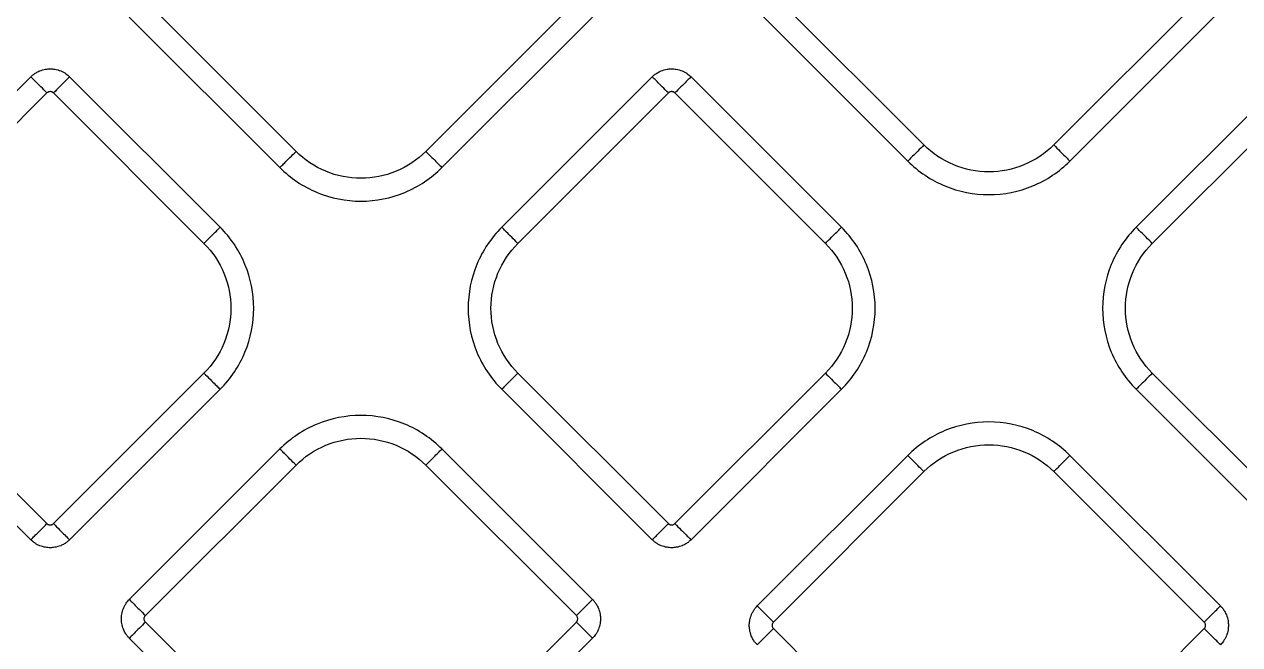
# Model space of a CAD drawing. Extents: x 525 to 609, y 649 to 778.
# Drawn here: x 565.64 to 570.96, y 690.77 to 693.49 of the extents above; entities that cross this region are included whole.
import ezdxf

# ---------------------------------------------------------------- set-up
doc = ezdxf.new("R2010")
doc.units = 0
doc.header["$MEASUREMENT"] = 0
doc.layers.add('1', color=4, linetype='Continuous')

# ---------------------------------------------------------------- blocks, each defined once
blk = doc.blocks.new('JETSETTER')
at = {"layer": '1', "color": 3, "linetype": 'Continuous', "lineweight": 25}
for p, q in [((44.4478, 23.8356), (43.789, 24.4945)), ((45.6748, 24.4945), (45.016, 23.8356)), ((41.6998, 23.8071), (41.041, 24.466)), ((42.9268, 24.466), (42.2679, 23.8071)), ((43.7183, 24.4238), (44.3771, 23.7649)), ((45.0867, 23.7649), (45.7455, 24.4238)), ((40.9703, 24.3953), (41.6291, 23.7364)), ((42.3386, 23.7364), (42.9975, 24.3953)), ((40.5393, 24.134), (39.8805, 23.4751)), ((41.3678, 23.4751), (40.709, 24.134)), ((43.2588, 24.1339), (42.6, 23.4751)), ((44.0873, 23.4751), (43.4285, 24.1339)), ((46.0353, 24.134), (45.3765, 23.4751)), ((39.9512, 23.4044), (40.61, 24.0633)), ((40.6383, 24.0633), (41.2971, 23.4044)), ((42.6707, 23.4044), (43.3295, 24.0632)), ((43.3578, 24.0632), (44.0166, 23.4044)), ((45.4472, 23.4044), (46.106, 24.0633)), ((40.61, 22.1775), (39.9512, 22.8363)), ((41.2971, 22.8363), (40.6383, 22.1775)), ((43.3295, 22.1774), (42.6707, 22.8363)), ((44.0166, 22.8363), (43.3578, 22.1774)), ((46.106, 22.1775), (45.4472, 22.8363)), ((39.8805, 22.7656), (40.5393, 22.1068)), ((40.709, 22.1068), (41.3678, 22.7656)), ((42.6, 22.7656), (43.2588, 22.1067)), ((43.4285, 22.1067), (44.0873, 22.7656)), ((45.3765, 22.7656), (46.0353, 22.1068)), ((41.6291, 22.5043), (40.9703, 21.8454)), ((42.9975, 21.8454), (42.3387, 22.5043)), ((44.3771, 22.4758), (43.7183, 21.8169)), ((45.7455, 21.8169), (45.0866, 22.4758)), ((41.041, 21.7747), (41.6998, 22.4336)), ((42.268, 22.4336), (42.9268, 21.7747)), ((43.789, 21.7462), (44.4478, 22.4051)), ((45.0159, 22.4051), (45.6748, 21.7462)), ((41.6998, 21.0876), (41.041, 21.7465)), ((42.9268, 21.7465), (42.268, 21.0876)), ((44.4478, 21.0591), (43.789, 21.718)), ((45.6748, 21.718), (45.0159, 21.0591)), ((40.9703, 21.6758), (41.6291, 21.0169)), ((42.3387, 21.0169), (42.9975, 21.6758))]:
    blk.add_line(p, q, dxfattribs=at)
for points, knots in [([(40.5393, 24.134), (40.5409, 24.1355), (40.5441, 24.1386), (40.5495, 24.1432), (40.5556, 24.1477), (40.5625, 24.1521), (40.5701, 24.1562), (40.5836, 24.1623), (40.6018, 24.1674), (40.6241, 24.1693), (40.6465, 24.1674), (40.6661, 24.1619), (40.682, 24.1544), (40.6925, 24.1479), (40.7015, 24.1411), (40.7066, 24.1363), (40.709, 24.134)], [0, 0, 0, 0, 0.034707, 0.072248, 0.112595, 0.155737, 0.201682, 0.250449, 0.393045, 0.50003, 0.606972, 0.74961, 0.821643, 0.887377, 0.946846, 1, 1, 1, 1]), ([(43.2588, 24.1339), (43.2604, 24.1354), (43.2636, 24.1386), (43.269, 24.1431), (43.2751, 24.1476), (43.282, 24.152), (43.2896, 24.1562), (43.3031, 24.1623), (43.3213, 24.1674), (43.3436, 24.1692), (43.366, 24.1674), (43.3856, 24.1619), (43.4015, 24.1544), (43.412, 24.1479), (43.4209, 24.1411), (43.4261, 24.1362), (43.4285, 24.1339)], [0, 0, 0, 0, 0.034707, 0.072248, 0.112595, 0.155737, 0.201682, 0.250449, 0.393045, 0.50003, 0.606972, 0.74961, 0.821643, 0.887377, 0.946846, 1, 1, 1, 1]), ([(40.61, 24.0633), (40.6009, 24.0724), (40.5917, 24.0816), (40.5748, 24.0985), (40.567, 24.1063), (40.5539, 24.1194), (40.5487, 24.1246), (40.5414, 24.1318), (40.5395, 24.1338), (40.5393, 24.134)], [0, 0, 0, 0, 0.25, 0.25, 0.5, 0.5, 0.75, 0.75, 1, 1, 1, 1]), ([(40.709, 24.134), (40.7088, 24.1338), (40.7069, 24.1318), (40.6996, 24.1246), (40.6944, 24.1194), (40.6813, 24.1063), (40.6735, 24.0985), (40.6566, 24.0816), (40.6474, 24.0724), (40.6383, 24.0633)], [0, 0, 0, 0, 0.25, 0.25, 0.5, 0.5, 0.75, 0.75, 1, 1, 1, 1]), ([(43.3295, 24.0632), (43.3203, 24.0724), (43.3112, 24.0815), (43.2943, 24.0985), (43.2865, 24.1063), (43.2734, 24.1193), (43.2681, 24.1246), (43.2609, 24.1318), (43.259, 24.1338), (43.2588, 24.1339)], [0, 0, 0, 0, 0.25, 0.25, 0.5, 0.5, 0.75, 0.75, 1, 1, 1, 1]), ([(43.4285, 24.1339), (43.4283, 24.1338), (43.4264, 24.1318), (43.4191, 24.1246), (43.4139, 24.1193), (43.4008, 24.1063), (43.393, 24.0985), (43.3761, 24.0815), (43.3669, 24.0724), (43.3578, 24.0632)], [0, 0, 0, 0, 0.25, 0.25, 0.5, 0.5, 0.75, 0.75, 1, 1, 1, 1]), ([(40.6383, 24.0633), (40.6376, 24.0639), (40.6364, 24.065), (40.6342, 24.0665), (40.6314, 24.0678), (40.6281, 24.0689), (40.6242, 24.0692), (40.6202, 24.0689), (40.6165, 24.0677), (40.6129, 24.0659), (40.611, 24.0641), (40.61, 24.0633)], [0, 0, 0, 0, 0.083478, 0.166388, 0.250171, 0.374789, 0.500105, 0.62472, 0.750039, 0.874841, 1, 1, 1, 1]), ([(43.3578, 24.0632), (43.3571, 24.0638), (43.3559, 24.065), (43.3537, 24.0665), (43.3509, 24.0678), (43.3476, 24.0688), (43.3436, 24.0692), (43.3397, 24.0688), (43.336, 24.0677), (43.3324, 24.0659), (43.3305, 24.0641), (43.3295, 24.0632)], [0, 0, 0, 0, 0.0834784, 0.1663875, 0.2501706, 0.374789, 0.5001047, 0.6247202, 0.7500387, 0.8748413, 1, 1, 1, 1]), ([(44.4478, 23.8356), (44.4387, 23.8265), (44.4295, 23.8173), (44.4126, 23.8004), (44.4048, 23.7926), (44.3918, 23.7795), (44.3865, 23.7743), (44.3793, 23.767), (44.3773, 23.7651), (44.3771, 23.7649)], [0, 0, 0, 0, 0.25, 0.25, 0.5, 0.5, 0.75, 0.75, 1, 1, 1, 1]), ([(45.016, 23.8356), (44.9788, 23.7984), (44.9342, 23.7687), (44.8371, 23.7284), (44.7845, 23.718), (44.6793, 23.718), (44.6268, 23.7284), (44.5296, 23.7687), (44.485, 23.7984), (44.4478, 23.8356)], [0, 0, 0, 0, 0.25, 0.25, 0.5, 0.5, 0.75, 0.75, 1, 1, 1, 1]), ([(45.016, 23.8356), (45.0251, 23.8265), (45.0343, 23.8173), (45.0512, 23.8004), (45.059, 23.7926), (45.0721, 23.7795), (45.0773, 23.7743), (45.0846, 23.767), (45.0865, 23.7651), (45.0867, 23.7649)], [0, 0, 0, 0, 0.25, 0.25, 0.5, 0.5, 0.75, 0.75, 1, 1, 1, 1]), ([(41.6291, 23.7364), (41.6293, 23.7366), (41.6312, 23.7385), (41.6385, 23.7458), (41.6437, 23.751), (41.6568, 23.7641), (41.6646, 23.7719), (41.6815, 23.7888), (41.6907, 23.798), (41.6998, 23.8071)], [0, 0, 0, 0, 0.25, 0.25, 0.5, 0.5, 0.75, 0.75, 1, 1, 1, 1]), ([(42.2679, 23.8071), (42.2308, 23.7699), (42.1862, 23.7402), (42.089, 23.6999), (42.0365, 23.6895), (41.9313, 23.6895), (41.8787, 23.6999), (41.7816, 23.7402), (41.737, 23.7699), (41.6998, 23.8071)], [0, 0, 0, 0, 0.25, 0.25, 0.5, 0.5, 0.75, 0.75, 1, 1, 1, 1]), ([(42.2679, 23.8071), (42.2771, 23.798), (42.2862, 23.7888), (42.3032, 23.7719), (42.311, 23.7641), (42.324, 23.751), (42.3293, 23.7458), (42.3365, 23.7385), (42.3385, 23.7366), (42.3386, 23.7364)], [0, 0, 0, 0, 0.25, 0.25, 0.5, 0.5, 0.75, 0.75, 1, 1, 1, 1]), ([(41.6291, 23.7364), (41.6756, 23.69), (41.7312, 23.6528), (41.8526, 23.6025), (41.9182, 23.5895), (42.0496, 23.5895), (42.1152, 23.6025), (42.2366, 23.6528), (42.2922, 23.69), (42.3386, 23.7364)], [0, 0, 0, 0, 0.25, 0.25, 0.5, 0.5, 0.75, 0.75, 1, 1, 1, 1]), ([(44.3771, 23.7649), (44.4236, 23.7185), (44.4792, 23.6813), (44.6006, 23.631), (44.6662, 23.618), (44.7976, 23.618), (44.8632, 23.631), (44.9846, 23.6813), (45.0402, 23.7185), (45.0867, 23.7649)], [0, 0, 0, 0, 0.25, 0.25, 0.5, 0.5, 0.75, 0.75, 1, 1, 1, 1]), ([(41.2971, 23.4044), (41.3063, 23.4136), (41.3154, 23.4227), (41.3324, 23.4397), (41.3402, 23.4475), (41.3532, 23.4605), (41.3585, 23.4658), (41.3657, 23.473), (41.3677, 23.475), (41.3678, 23.4751)], [0, 0, 0, 0, 0.25, 0.25, 0.5, 0.5, 0.75, 0.75, 1, 1, 1, 1]), ([(41.3678, 22.7656), (41.4143, 22.812), (41.4515, 22.8677), (41.5017, 22.989), (41.5148, 23.0547), (41.5148, 23.186), (41.5017, 23.2517), (41.4515, 23.373), (41.4143, 23.4287), (41.3678, 23.4751)], [0, 0, 0, 0, 0.25, 0.25, 0.5, 0.5, 0.75, 0.75, 1, 1, 1, 1]), ([(42.6, 23.4751), (42.5535, 23.4287), (42.5163, 23.373), (42.4661, 23.2517), (42.453, 23.186), (42.453, 23.0547), (42.4661, 22.989), (42.5163, 22.8677), (42.5535, 22.812), (42.6, 22.7656)], [0, 0, 0, 0, 0.25, 0.25, 0.5, 0.5, 0.75, 0.75, 1, 1, 1, 1]), ([(42.6707, 23.4044), (42.6615, 23.4136), (42.6524, 23.4227), (42.6354, 23.4396), (42.6276, 23.4474), (42.6146, 23.4605), (42.6093, 23.4658), (42.6021, 23.473), (42.6001, 23.4749), (42.6, 23.4751)], [0, 0, 0, 0, 0.25, 0.25, 0.5, 0.5, 0.75, 0.75, 1, 1, 1, 1]), ([(44.0166, 23.4044), (44.0258, 23.4136), (44.0349, 23.4227), (44.0519, 23.4396), (44.0596, 23.4474), (44.0727, 23.4605), (44.078, 23.4658), (44.0852, 23.473), (44.0872, 23.4749), (44.0873, 23.4751)], [0, 0, 0, 0, 0.25, 0.25, 0.5, 0.5, 0.75, 0.75, 1, 1, 1, 1]), ([(44.0873, 22.7656), (44.1338, 22.812), (44.1709, 22.8677), (44.2212, 22.989), (44.2343, 23.0547), (44.2343, 23.186), (44.2212, 23.2517), (44.1709, 23.373), (44.1338, 23.4287), (44.0873, 23.4751)], [0, 0, 0, 0, 0.25, 0.25, 0.5, 0.5, 0.75, 0.75, 1, 1, 1, 1]), ([(45.3765, 23.4751), (45.33, 23.4287), (45.2928, 23.373), (45.2426, 23.2517), (45.2295, 23.186), (45.2295, 23.0547), (45.2426, 22.989), (45.2928, 22.8677), (45.33, 22.812), (45.3765, 22.7656)], [0, 0, 0, 0, 0.25, 0.25, 0.5, 0.5, 0.75, 0.75, 1, 1, 1, 1]), ([(45.4472, 23.4044), (45.438, 23.4136), (45.4289, 23.4227), (45.4119, 23.4397), (45.4041, 23.4475), (45.3911, 23.4605), (45.3858, 23.4658), (45.3786, 23.473), (45.3766, 23.475), (45.3765, 23.4751)], [0, 0, 0, 0, 0.25, 0.25, 0.5, 0.5, 0.75, 0.75, 1, 1, 1, 1]), ([(41.2971, 23.4044), (41.3343, 23.3672), (41.3641, 23.3227), (41.4043, 23.2255), (41.4148, 23.173), (41.4148, 23.0678), (41.4043, 23.0152), (41.3641, 22.918), (41.3343, 22.8735), (41.2971, 22.8363)], [0, 0, 0, 0, 0.25, 0.25, 0.5, 0.5, 0.75, 0.75, 1, 1, 1, 1]), ([(42.6707, 22.8363), (42.6335, 22.8735), (42.6037, 22.918), (42.5635, 23.0152), (42.553, 23.0677), (42.553, 23.1729), (42.5635, 23.2255), (42.6037, 23.3227), (42.6335, 23.3672), (42.6707, 23.4044)], [0, 0, 0, 0, 0.25, 0.25, 0.5, 0.5, 0.75, 0.75, 1, 1, 1, 1]), ([(44.0166, 23.4044), (44.0538, 23.3672), (44.0836, 23.3227), (44.1238, 23.2255), (44.1343, 23.1729), (44.1343, 23.0677), (44.1238, 23.0152), (44.0836, 22.918), (44.0538, 22.8735), (44.0166, 22.8363)], [0, 0, 0, 0, 0.25, 0.25, 0.5, 0.5, 0.75, 0.75, 1, 1, 1, 1]), ([(45.4472, 22.8363), (45.41, 22.8735), (45.3802, 22.918), (45.34, 23.0152), (45.3295, 23.0678), (45.3295, 23.173), (45.34, 23.2255), (45.3802, 23.3227), (45.41, 23.3672), (45.4472, 23.4044)], [0, 0, 0, 0, 0.25, 0.25, 0.5, 0.5, 0.75, 0.75, 1, 1, 1, 1]), ([(41.2971, 22.8363), (41.3063, 22.8271), (41.3154, 22.818), (41.3324, 22.8011), (41.3402, 22.7933), (41.3532, 22.7802), (41.3585, 22.7749), (41.3657, 22.7677), (41.3677, 22.7658), (41.3678, 22.7656)], [0, 0, 0, 0, 0.25, 0.25, 0.5, 0.5, 0.75, 0.75, 1, 1, 1, 1]), ([(42.6707, 22.8363), (42.6615, 22.8271), (42.6524, 22.818), (42.6354, 22.801), (42.6276, 22.7932), (42.6146, 22.7802), (42.6093, 22.7749), (42.6021, 22.7677), (42.6001, 22.7657), (42.6, 22.7656)], [0, 0, 0, 0, 0.25, 0.25, 0.5, 0.5, 0.75, 0.75, 1, 1, 1, 1]), ([(44.0166, 22.8363), (44.0258, 22.8271), (44.0349, 22.818), (44.0519, 22.801), (44.0596, 22.7932), (44.0727, 22.7802), (44.078, 22.7749), (44.0852, 22.7677), (44.0872, 22.7657), (44.0873, 22.7656)], [0, 0, 0, 0, 0.25, 0.25, 0.5, 0.5, 0.75, 0.75, 1, 1, 1, 1]), ([(45.4472, 22.8363), (45.438, 22.8271), (45.4289, 22.818), (45.4119, 22.8011), (45.4041, 22.7933), (45.3911, 22.7802), (45.3858, 22.7749), (45.3786, 22.7677), (45.3766, 22.7658), (45.3765, 22.7656)], [0, 0, 0, 0, 0.25, 0.25, 0.5, 0.5, 0.75, 0.75, 1, 1, 1, 1]), ([(42.3387, 22.5043), (42.2922, 22.5507), (42.2366, 22.5879), (42.1152, 22.6382), (42.0496, 22.6512), (41.9182, 22.6512), (41.8526, 22.6382), (41.7312, 22.5879), (41.6756, 22.5507), (41.6291, 22.5043)], [0, 0, 0, 0, 0.25, 0.25, 0.5, 0.5, 0.75, 0.75, 1, 1, 1, 1]), ([(45.0866, 22.4758), (45.0402, 22.5222), (44.9846, 22.5594), (44.8632, 22.6097), (44.7976, 22.6227), (44.6662, 22.6227), (44.6006, 22.6097), (44.4792, 22.5594), (44.4236, 22.5222), (44.3771, 22.4758)], [0, 0, 0, 0, 0.25, 0.25, 0.5, 0.5, 0.75, 0.75, 1, 1, 1, 1]), ([(41.6998, 22.4336), (41.6907, 22.4427), (41.6815, 22.4519), (41.6646, 22.4688), (41.6568, 22.4766), (41.6438, 22.4897), (41.6385, 22.4949), (41.6313, 22.5022), (41.6293, 22.5041), (41.6291, 22.5043)], [0, 0, 0, 0, 0.25, 0.25, 0.5, 0.5, 0.75, 0.75, 1, 1, 1, 1]), ([(41.6998, 22.4336), (41.737, 22.4708), (41.7816, 22.5005), (41.8788, 22.5408), (41.9313, 22.5512), (42.0365, 22.5512), (42.0891, 22.5408), (42.1862, 22.5005), (42.2308, 22.4708), (42.268, 22.4336)], [0, 0, 0, 0, 0.25, 0.25, 0.5, 0.5, 0.75, 0.75, 1, 1, 1, 1]), ([(42.268, 22.4336), (42.2771, 22.4427), (42.2863, 22.4519), (42.3032, 22.4688), (42.311, 22.4766), (42.3241, 22.4897), (42.3293, 22.4949), (42.3366, 22.5022), (42.3385, 22.5041), (42.3387, 22.5043)], [0, 0, 0, 0, 0.25, 0.25, 0.5, 0.5, 0.75, 0.75, 1, 1, 1, 1]), ([(44.4478, 22.4051), (44.485, 22.4423), (44.5296, 22.472), (44.6267, 22.5123), (44.6793, 22.5227), (44.7845, 22.5227), (44.837, 22.5123), (44.9342, 22.472), (44.9788, 22.4423), (45.0159, 22.4051)], [0, 0, 0, 0, 0.25, 0.25, 0.5, 0.5, 0.75, 0.75, 1, 1, 1, 1]), ([(44.4478, 22.4051), (44.4387, 22.4142), (44.4295, 22.4234), (44.4126, 22.4403), (44.4048, 22.4481), (44.3917, 22.4612), (44.3865, 22.4664), (44.3792, 22.4737), (44.3773, 22.4756), (44.3771, 22.4758)], [0, 0, 0, 0, 0.25, 0.25, 0.5, 0.5, 0.75, 0.75, 1, 1, 1, 1]), ([(45.0159, 22.4051), (45.0251, 22.4142), (45.0342, 22.4234), (45.0512, 22.4403), (45.059, 22.4481), (45.072, 22.4612), (45.0773, 22.4664), (45.0845, 22.4737), (45.0865, 22.4756), (45.0866, 22.4758)], [0, 0, 0, 0, 0.25, 0.25, 0.5, 0.5, 0.75, 0.75, 1, 1, 1, 1]), ([(40.5393, 22.1068), (40.5395, 22.1069), (40.5414, 22.1089), (40.5487, 22.1161), (40.5539, 22.1214), (40.567, 22.1344), (40.5748, 22.1422), (40.5917, 22.1592), (40.6009, 22.1683), (40.61, 22.1775)], [0, 0, 0, 0, 0.25, 0.25, 0.5, 0.5, 0.75, 0.75, 1, 1, 1, 1]), ([(40.61, 22.1775), (40.6107, 22.1769), (40.6119, 22.1757), (40.6141, 22.1742), (40.6169, 22.1729), (40.6202, 22.1719), (40.6241, 22.1715), (40.6281, 22.1719), (40.6318, 22.173), (40.6354, 22.1748), (40.6373, 22.1766), (40.6383, 22.1775)], [0, 0, 0, 0, 0.083478, 0.166388, 0.250171, 0.374789, 0.500105, 0.62472, 0.750039, 0.874841, 1, 1, 1, 1]), ([(40.6383, 22.1775), (40.6474, 22.1683), (40.6566, 22.1592), (40.6735, 22.1422), (40.6813, 22.1344), (40.6944, 22.1214), (40.6996, 22.1161), (40.7069, 22.1089), (40.7088, 22.1069), (40.709, 22.1068)], [0, 0, 0, 0, 0.25, 0.25, 0.5, 0.5, 0.75, 0.75, 1, 1, 1, 1]), ([(43.2588, 22.1067), (43.259, 22.1069), (43.2609, 22.1089), (43.2681, 22.1161), (43.2734, 22.1213), (43.2865, 22.1344), (43.2943, 22.1422), (43.3112, 22.1591), (43.3203, 22.1683), (43.3295, 22.1774)], [0, 0, 0, 0, 0.25, 0.25, 0.5, 0.5, 0.75, 0.75, 1, 1, 1, 1]), ([(43.3295, 22.1774), (43.3301, 22.1768), (43.3314, 22.1757), (43.3336, 22.1742), (43.3363, 22.1729), (43.3397, 22.1718), (43.3436, 22.1714), (43.3476, 22.1718), (43.3513, 22.173), (43.3548, 22.1748), (43.3568, 22.1766), (43.3578, 22.1774)], [0, 0, 0, 0, 0.083478, 0.166388, 0.250171, 0.374789, 0.500105, 0.62472, 0.750039, 0.874841, 1, 1, 1, 1]), ([(43.3578, 22.1774), (43.3669, 22.1683), (43.3761, 22.1591), (43.393, 22.1422), (43.4008, 22.1344), (43.4139, 22.1213), (43.4191, 22.1161), (43.4264, 22.1089), (43.4283, 22.1069), (43.4285, 22.1067)], [0, 0, 0, 0, 0.25, 0.25, 0.5, 0.5, 0.75, 0.75, 1, 1, 1, 1]), ([(40.709, 22.1068), (40.7074, 22.1053), (40.7042, 22.1021), (40.6988, 22.0976), (40.6927, 22.0931), (40.6858, 22.0887), (40.6782, 22.0845), (40.6647, 22.0784), (40.6465, 22.0733), (40.6242, 22.0715), (40.6018, 22.0733), (40.5822, 22.0788), (40.5663, 22.0863), (40.5558, 22.0928), (40.5468, 22.0996), (40.5417, 22.1045), (40.5393, 22.1068)], [0, 0, 0, 0, 0.034707, 0.072248, 0.112595, 0.155737, 0.201682, 0.250449, 0.393045, 0.50003, 0.606972, 0.74961, 0.821642, 0.887377, 0.946846, 1, 1, 1, 1]), ([(43.4285, 22.1067), (43.4269, 22.1052), (43.4237, 22.1021), (43.4182, 22.0975), (43.4122, 22.093), (43.4053, 22.0886), (43.3977, 22.0845), (43.3842, 22.0784), (43.366, 22.0733), (43.3436, 22.0714), (43.3213, 22.0733), (43.3017, 22.0788), (43.2858, 22.0863), (43.2753, 22.0928), (43.2663, 22.0996), (43.2612, 22.1044), (43.2588, 22.1067)], [0, 0, 0, 0, 0.034707, 0.072248, 0.112595, 0.155737, 0.201682, 0.250449, 0.393045, 0.50003, 0.606972, 0.74961, 0.821643, 0.887377, 0.946846, 1, 1, 1, 1]), ([(40.9703, 21.6758), (40.9688, 21.6773), (40.9656, 21.6806), (40.9611, 21.686), (40.9566, 21.6921), (40.9522, 21.6989), (40.9481, 21.7065), (40.942, 21.7201), (40.9368, 21.7382), (40.935, 21.7606), (40.9368, 21.783), (40.9423, 21.8025), (40.9499, 21.8185), (40.9564, 21.829), (40.9631, 21.8379), (40.968, 21.843), (40.9703, 21.8454)], [0, 0, 0, 0, 0.034707, 0.072248, 0.112595, 0.155737, 0.201682, 0.250449, 0.393045, 0.50003, 0.606972, 0.74961, 0.821642, 0.887377, 0.946846, 1, 1, 1, 1]), ([(40.9703, 21.8454), (40.9705, 21.8453), (40.9724, 21.8433), (40.9797, 21.8361), (40.9849, 21.8308), (40.998, 21.8178), (41.0058, 21.81), (41.0227, 21.793), (41.0319, 21.7839), (41.041, 21.7747)], [0, 0, 0, 0, 0.25, 0.25, 0.5, 0.5, 0.75, 0.75, 1, 1, 1, 1]), ([(42.9268, 21.7747), (42.936, 21.7839), (42.9451, 21.793), (42.9621, 21.81), (42.9698, 21.8178), (42.9829, 21.8308), (42.9882, 21.8361), (42.9954, 21.8433), (42.9974, 21.8453), (42.9975, 21.8454)], [0, 0, 0, 0, 0.25, 0.25, 0.5, 0.5, 0.75, 0.75, 1, 1, 1, 1]), ([(42.9975, 21.8454), (42.999, 21.8439), (43.0022, 21.8406), (43.0067, 21.8352), (43.0112, 21.8291), (43.0156, 21.8223), (43.0197, 21.8147), (43.0259, 21.8011), (43.031, 21.783), (43.0328, 21.7606), (43.031, 21.7382), (43.0255, 21.7187), (43.0179, 21.7028), (43.0114, 21.6922), (43.0047, 21.6833), (42.9998, 21.6782), (42.9975, 21.6758)], [0, 0, 0, 0, 0.034707, 0.072248, 0.112595, 0.155737, 0.201682, 0.250449, 0.393045, 0.50003, 0.606972, 0.74961, 0.821642, 0.887377, 0.946846, 1, 1, 1, 1]), ([(43.7183, 21.6473), (43.7168, 21.6488), (43.7136, 21.6521), (43.7091, 21.6575), (43.7046, 21.6636), (43.7002, 21.6704), (43.696, 21.678), (43.6899, 21.6916), (43.6848, 21.7097), (43.683, 21.7321), (43.6848, 21.7545), (43.6903, 21.774), (43.6979, 21.7899), (43.7044, 21.8005), (43.7111, 21.8094), (43.716, 21.8145), (43.7183, 21.8169)], [0, 0, 0, 0, 0.034707, 0.072248, 0.112595, 0.155737, 0.201682, 0.250449, 0.393045, 0.50003, 0.606972, 0.74961, 0.821642, 0.887377, 0.946846, 1, 1, 1, 1]), ([(43.7183, 21.8169), (43.7184, 21.8168), (43.7204, 21.8148), (43.7276, 21.8076), (43.7329, 21.8023), (43.7459, 21.7893), (43.7537, 21.7815), (43.7707, 21.7645), (43.7798, 21.7554), (43.789, 21.7462)], [0, 0, 0, 0, 0.25, 0.25, 0.5, 0.5, 0.75, 0.75, 1, 1, 1, 1]), ([(45.6748, 21.7462), (45.6839, 21.7554), (45.6931, 21.7645), (45.71, 21.7815), (45.7178, 21.7893), (45.7309, 21.8023), (45.7361, 21.8076), (45.7434, 21.8148), (45.7453, 21.8168), (45.7455, 21.8169)], [0, 0, 0, 0, 0.25, 0.25, 0.5, 0.5, 0.75, 0.75, 1, 1, 1, 1]), ([(45.7455, 21.8169), (45.747, 21.8154), (45.7501, 21.8121), (45.7547, 21.8067), (45.7592, 21.8006), (45.7636, 21.7938), (45.7677, 21.7862), (45.7738, 21.7726), (45.7789, 21.7545), (45.7808, 21.7321), (45.7789, 21.7097), (45.7734, 21.6902), (45.7659, 21.6742), (45.7594, 21.6637), (45.7526, 21.6548), (45.7478, 21.6497), (45.7455, 21.6473)], [0, 0, 0, 0, 0.034707, 0.072248, 0.112595, 0.155737, 0.201682, 0.250449, 0.393045, 0.50003, 0.606972, 0.74961, 0.821642, 0.887377, 0.946846, 1, 1, 1, 1]), ([(41.041, 21.7465), (41.0404, 21.7471), (41.0392, 21.7484), (41.0377, 21.7507), (41.0366, 21.753), (41.0358, 21.7555), (41.0353, 21.758), (41.0351, 21.7606), (41.0353, 21.7641), (41.0364, 21.768), (41.0385, 21.7719), (41.0402, 21.7739), (41.041, 21.7747)], [0, 0, 0, 0, 0.085725, 0.169852, 0.252984, 0.335556, 0.417871, 0.500139, 0.582173, 0.749994, 0.886723, 1, 1, 1, 1]), ([(42.9268, 21.7465), (42.9274, 21.7471), (42.9286, 21.7484), (42.93, 21.7506), (42.9314, 21.7533), (42.9324, 21.7567), (42.9328, 21.7606), (42.9324, 21.7645), (42.9313, 21.7683), (42.9294, 21.7718), (42.9277, 21.7738), (42.9268, 21.7747)], [0, 0, 0, 0, 0.083478, 0.166388, 0.250171, 0.374789, 0.500105, 0.62472, 0.750039, 0.874841, 1, 1, 1, 1]), ([(41.041, 21.7465), (41.0319, 21.7373), (41.0227, 21.7282), (41.0058, 21.7112), (40.998, 21.7034), (40.9849, 21.6904), (40.9797, 21.6851), (40.9724, 21.6779), (40.9705, 21.6759), (40.9703, 21.6758)], [0, 0, 0, 0, 0.25, 0.25, 0.5, 0.5, 0.75, 0.75, 1, 1, 1, 1]), ([(42.9975, 21.6758), (42.9974, 21.6759), (42.9954, 21.6779), (42.9882, 21.6851), (42.9829, 21.6904), (42.9698, 21.7034), (42.9621, 21.7112), (42.9451, 21.7282), (42.936, 21.7373), (42.9268, 21.7465)], [0, 0, 0, 0, 0.25, 0.25, 0.5, 0.5, 0.75, 0.75, 1, 1, 1, 1]), ([(43.789, 21.718), (43.7798, 21.7088), (43.7707, 21.6997), (43.7537, 21.6827), (43.7459, 21.6749), (43.7329, 21.6619), (43.7276, 21.6566), (43.7204, 21.6494), (43.7184, 21.6474), (43.7183, 21.6473)], [0, 0, 0, 0, 0.25, 0.25, 0.5, 0.5, 0.75, 0.75, 1, 1, 1, 1]), ([(43.789, 21.7462), (43.7884, 21.7456), (43.7872, 21.7443), (43.7858, 21.7421), (43.7844, 21.7394), (43.7834, 21.736), (43.783, 21.7321), (43.7834, 21.7282), (43.7845, 21.7244), (43.7864, 21.7209), (43.7881, 21.7189), (43.789, 21.718)], [0, 0, 0, 0, 0.083478, 0.166388, 0.250171, 0.374789, 0.500105, 0.62472, 0.750039, 0.874841, 1, 1, 1, 1]), ([(45.6748, 21.718), (45.6754, 21.7186), (45.6766, 21.7199), (45.678, 21.7221), (45.6794, 21.7248), (45.6804, 21.7282), (45.6808, 21.7321), (45.6804, 21.736), (45.6792, 21.7398), (45.6774, 21.7433), (45.6757, 21.7453), (45.6748, 21.7462)], [0, 0, 0, 0, 0.083478, 0.166388, 0.250171, 0.374789, 0.500105, 0.62472, 0.750039, 0.874841, 1, 1, 1, 1]), ([(45.7455, 21.6473), (45.7453, 21.6474), (45.7434, 21.6494), (45.7361, 21.6566), (45.7309, 21.6619), (45.7178, 21.6749), (45.71, 21.6827), (45.6931, 21.6997), (45.6839, 21.7088), (45.6748, 21.718)], [0, 0, 0, 0, 0.25, 0.25, 0.5, 0.5, 0.75, 0.75, 1, 1, 1, 1])]:
    blk.add_open_spline(points, degree=3, knots=knots, dxfattribs=at)

msp = doc.modelspace()

# ---------------------------------------------------------------- block references
at = {"layer": '1'}
msp.add_blockref('JETSETTER', (525.1273, 669.1243), dxfattribs=at)

doc.saveas('drawing.dxf')
